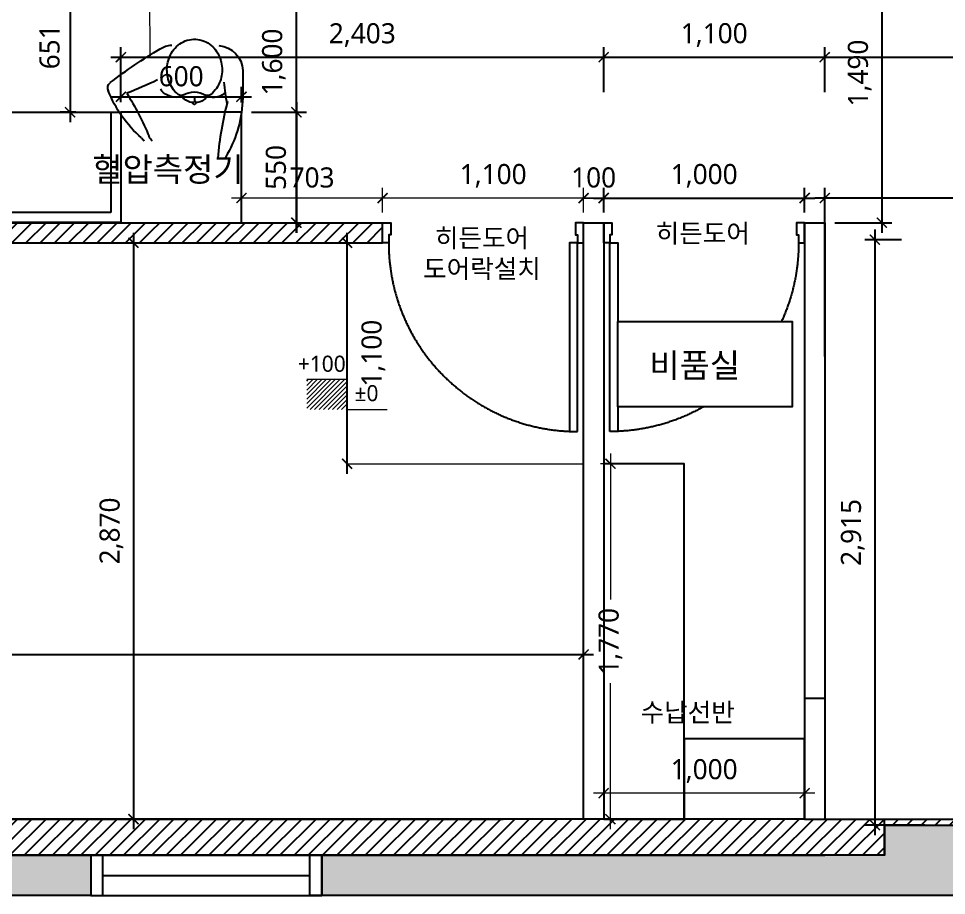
# Model space of a CAD drawing. Header units: metres. Extents: x 11578468 to 47831421, y -58341524 to -14256839.
# Drawn here: x 23874118 to 23878736, y -29119252 to -29114886 of the extents above; entities that cross this region are included whole.
import ezdxf
from ezdxf.enums import TextEntityAlignment as Align

# ---------------------------------------------------------------- set-up
doc = ezdxf.new("R2010")
doc.units = ezdxf.units.M
doc.header["$LTSCALE"] = 50
doc.header["$MEASUREMENT"] = 0
doc.linetypes.add('CENTER2', pattern=[28.575, 19.05, -3.175, 3.175, -3.175])
doc.linetypes.add('DH-HID2', pattern=[1.2, 0.8, -0.4])
doc.layers.get('0').update_dxf_attribs({"linetype": 'CONTINUOUS'})
doc.layers.get('DEFPOINTS').update_dxf_attribs({"linetype": 'CONTINUOUS'})
for name, color, linetype in [('0-ELC TEXT', 7, 'CONTINUOUS'), ('04_FUR', 6, 'CONTINUOUS'), ('3.기호.계단선', 30, 'CONTINUOUS'), ('BLOCK', 1, 'CONTINUOUS'), ('FU-FURM', 251, 'DH-HID2'), ('TEX', 7, 'CONTINUOUS'), ('wall', 3, 'CONTINUOUS'), ('WIN', 4, 'CONTINUOUS'), ('가구', 6, 'CONTINUOUS')]:
    doc.layers.add(name, color=color, linetype=linetype)
for name, color, linetype, lineweight in [('DIM', 7, 'CONTINUOUS', 15), ('ha', 8, 'CONTINUOUS', 5), ('text', 7, 'CONTINUOUS', 0), ('wall2', 3, 'CONTINUOUS', 25)]:
    doc.layers.add(name, color=color, linetype=linetype, lineweight=lineweight)
doc.styles.add('HY 울릉도 L', font='malgun.ttf')
doc.styles.add('JT1', font='malgun.ttf')
doc.styles.add('맑은 고딕', font='malgun.ttf')
doc.dimstyles.new('사본 50', dxfattribs={"dimscale": 50, "dimtxt": 2, "dimasz": 1, "dimexe": 1, "dimexo": 1, "dimgap": 1, "dimtad": 1, "dimdec": 0, "dimrnd": 0.05, "dimdsep": 46, "dimlunit": 6, "dimtxsty": 'HY 울릉도 L', "dimblk": 'ARCHTICK', "dimcen": 2.5, "dimdle": 1, "dimclrd": 133, "dimclre": 133, "dimclrt": 30, "dimadec": 0, "dimazin": 0, "dimtfac": 1, "dimtdec": 0, "dimtix": 1, "dimtmove": 2, "dimatfit": 3, "dimldrblk": 'ARCHTICK', "dimfxl": 1, "dimlwd": -1, "dimlwe": -1, "dimarcsym": 0})
pattern_1 = [(45, (0, 0), (-35.35533906, 35.35533906), [])]

# ---------------------------------------------------------------- blocks, each defined once
blk = doc.blocks.new('*U1959')
at = {"layer": 'WIN', "linetype": 'Continuous'}
blk.add_line((60, 100), (1090, 100), dxfattribs=at)
for points in [[(0, 0), (1150, 0), (1150, 200), (0, 200)], [(0, 0), (60, 0), (60, 200), (0, 200)], [(1150, 0), (1090, 0), (1090, 200), (1150, 200)]]:
    blk.add_lwpolyline(points, close=True, dxfattribs=at)
blk = doc.blocks.new('sdagdgds')
at = {"layer": 'ha', "transparency": 33554687}
h = blk.add_hatch(color=256, dxfattribs=at)
h.dxf.hatch_style = 1
h.paths.add_polyline_path([(23725502, -29128457), (23728302, -29128457), (23728302, -29132607), (23728502, -29132607), (23728502, -29128257), (23728302, -29128257), (23725302, -29128257), (23725302, -29132557), (23725502, -29132557)])
h.paths.add_polyline_path([(23728502, -29133657), (23728302, -29133657), (23728302, -29133757), (23725502, -29133757), (23725502, -29133657), (23725302, -29133657), (23725302, -29133757), (23724848.0976572, -29133757), (23724752, -29133757), (23724752, -29136507), (23725152, -29136507), (23725152, -29137657), (23725352, -29137657), (23725352, -29137507), (23727752, -29137507), (23727952, -29137507), (23727952, -29137307), (23725352, -29137307), (23725352, -29136507), (23727052, -29136507), (23727052, -29136707), (23727252, -29136707), (23727252, -29136507), (23727252, -29135757), (23727252, -29135707), (23727052, -29135707), (23727052, -29135757), (23727052, -29136307), (23725352, -29136307), (23724952, -29136307), (23724952, -29133957), (23727052, -29133957), (23727052, -29134507), (23727252, -29134507), (23727252, -29133957), (23728502, -29133957)])
h.paths.add_polyline_path([(23727952, -29138607), (23727752, -29138607), (23727752, -29139637), (23725352, -29139637), (23725352, -29139457), (23725152, -29139457), (23725152, -29140057), (23725352, -29140057), (23725352, -29139837), (23727752, -29139837), (23727752, -29139907), (23727952, -29139907), (23727952, -29139837)])
h.paths.add_polyline_path([(23727952, -29141007), (23727752, -29141007), (23727752, -29142007), (23725352, -29142007), (23725352, -29141857), (23725152, -29141857), (23725152, -29144557), (23725652, -29144557), (23725652, -29144657), (23729552, -29144657), (23729552, -29144457), (23725852, -29144457), (23725852, -29144357), (23725352, -29144357), (23725352, -29142207), (23727952, -29142207)])
h.paths.add_polyline_path([(23731552, -29144307), (23730852, -29144307), (23730852, -29144457), (23730732, -29144457), (23730732, -29144657), (23732052, -29144657), (23732052, -29144457), (23731552, -29144457)])
h.paths.add_polyline_path([(23739502, -29144457), (23736702, -29144457), (23736702, -29144307), (23736002, -29144307), (23736002, -29144457), (23733202, -29144457), (23733202, -29144657), (23739502, -29144657)])
h.paths.add_polyline_path([(23745902, -29143307), (23745702, -29143307), (23745702, -29144457), (23744702, -29144457), (23744702, -29144307), (23744002, -29144307), (23744002, -29144457), (23743102, -29144457), (23743102, -29144657), (23745902, -29144657)])
h.paths.add_polyline_path([(23745902, -29133157), (23745702, -29133157), (23745702, -29139657), (23745902, -29139657)])
h.paths.add_polyline_path([(23745902, -29140857), (23745702, -29140857), (23745702, -29142157), (23745902, -29142157)])
h.paths.add_polyline_path([(23744602, -29136307), (23743902, -29136307), (23743902, -29136657), (23744602, -29136657)])
h.paths.add_polyline_path([(23736702, -29136307), (23736002, -29136307), (23736002, -29136657), (23736702, -29136657)])
h.paths.add_polyline_path([(23731602, -29136307), (23730902, -29136307), (23730902, -29136657), (23731602, -29136657)])
h.paths.add_polyline_path([(23745902, -29130707), (23745702, -29130707), (23745702, -29131957), (23745902, -29131957)])
h.paths.add_polyline_path([(23745902, -29128257), (23743802, -29128257), (23743802, -29128457), (23743802, -29128707), (23744502, -29128707), (23744502, -29128457), (23745702, -29128457), (23745702, -29129607), (23745902, -29129607)])
h.paths.add_polyline_path([(23731602, -29128457), (23731602, -29128257), (23730902, -29128257), (23730902, -29130107), (23731102, -29130107), (23731102, -29128707), (23731602, -29128707)])
h.paths.add_polyline_path([(23736702, -29128257), (23736002, -29128257), (23736002, -29128457), (23736002, -29128707), (23736702, -29128707), (23736702, -29128457)])
at = {"layer": 'wall'}
for p, q in [((23736002, -29144457), (23736002, -29144307)), ((23736002, -29144307), (23736702, -29144307)), ((23732052, -29144457), (23731552, -29144457)), ((23732052, -29144457), (23732052, -29144657)), ((23736002, -29144457), (23733202, -29144457)), ((23733202, -29144457), (23733202, -29144657)), ((23732052, -29144657), (23730732, -29144657)), ((23739502, -29144657), (23733202, -29144657))]:
    blk.add_line(p, q, dxfattribs=at)
at = {"layer": 'WIN', "linetype": 'Continuous'}
blk.add_blockref('*U1959', (23732052, -29144657), dxfattribs=at)
blk = doc.blocks.new('_ArchTick')
at = {"color": 0, "linetype": 'ByBlock', "const_width": 0.15}
blk.add_lwpolyline([(-0.5, -0.5), (0.5, 0.5)], dxfattribs=at)
blk = doc.blocks.new('*D1512')
at = {"layer": 'DEFPOINTS', "color": 0, "ltscale": 10, "transparency": 16777216}
for p in [(23878030.2, -29115779.5), (23877030.2, -29115902.3), (23878030.2, -29115902.3)]:
    blk.add_point(p, dxfattribs=at)
at = {"layer": 'wall', "color": 133, "ltscale": 10, "transparency": 16777216}
for p, q in [((23877030.2, -29115852.3), (23877030.2, -29115729.5)), ((23878030.2, -29115852.3), (23878030.2, -29115729.5)), ((23876980.2, -29115779.5), (23878080.2, -29115779.5))]:
    blk.add_line(p, q, dxfattribs=at)
at = {"layer": 'wall', "color": 133, "ltscale": 10, "transparency": 16777216, "xscale": 50, "yscale": 50, "zscale": 50, "rotation": 180}
blk.add_blockref('_ArchTick', (23877030.2, -29115779.5), dxfattribs=at)
at = {"layer": 'wall', "color": 133, "ltscale": 10, "transparency": 16777216, "xscale": 50, "yscale": 50, "zscale": 50}
blk.add_blockref('_ArchTick', (23878030.2, -29115779.5), dxfattribs=at)
at = {"layer": 'wall', "color": 30, "ltscale": 10, "transparency": 16777216, "insert": (23877530.2, -29115669.2), "char_height": 100, "attachment_point": 5, "style": 'HY 울릉도 L'}
blk.add_mtext('1,000', dxfattribs=at)
blk = doc.blocks.new('*D1523')
at = {"layer": 'DEFPOINTS', "color": 0, "ltscale": 10, "transparency": 16777216}
for p in [(23877030.2, -29115078.2), (23877030.2, -29115302.3), (23874627.7, -29115352.3)]:
    blk.add_point(p, dxfattribs=at)
at = {"layer": 'wall', "color": 133, "ltscale": 10, "transparency": 16777216}
for p, q in [((23874627.7, -29115302.3), (23874627.7, -29115028.2)), ((23877030.2, -29115252.3), (23877030.2, -29115028.2)), ((23874577.7, -29115078.2), (23877080.2, -29115078.2))]:
    blk.add_line(p, q, dxfattribs=at)
at = {"layer": 'wall', "color": 133, "ltscale": 10, "transparency": 16777216, "xscale": 50, "yscale": 50, "zscale": 50, "rotation": 180}
blk.add_blockref('_ArchTick', (23874627.7, -29115078.2), dxfattribs=at)
at = {"layer": 'wall', "color": 133, "ltscale": 10, "transparency": 16777216, "xscale": 50, "yscale": 50, "zscale": 50}
blk.add_blockref('_ArchTick', (23877030.2, -29115078.2), dxfattribs=at)
at = {"layer": 'wall', "color": 30, "ltscale": 10, "transparency": 16777216, "insert": (23875829, -29114968.2), "char_height": 100, "attachment_point": 5, "style": 'HY 울릉도 L'}
blk.add_mtext('2,403', dxfattribs=at)
blk = doc.blocks.new('*D1524')
at = {"layer": 'DEFPOINTS', "color": 0, "ltscale": 10, "transparency": 16777216}
for p in [(23878130.2, -29115078.2), (23877030.2, -29115302.3), (23878130.2, -29115302.3)]:
    blk.add_point(p, dxfattribs=at)
at = {"layer": 'wall', "color": 133, "ltscale": 10, "transparency": 16777216}
for p, q in [((23877030.2, -29115252.3), (23877030.2, -29115028.2)), ((23878130.2, -29115252.3), (23878130.2, -29115028.2)), ((23876980.2, -29115078.2), (23878180.2, -29115078.2))]:
    blk.add_line(p, q, dxfattribs=at)
at = {"layer": 'wall', "color": 133, "ltscale": 10, "transparency": 16777216, "xscale": 50, "yscale": 50, "zscale": 50, "rotation": 180}
blk.add_blockref('_ArchTick', (23877030.2, -29115078.2), dxfattribs=at)
at = {"layer": 'wall', "color": 133, "ltscale": 10, "transparency": 16777216, "xscale": 50, "yscale": 50, "zscale": 50}
blk.add_blockref('_ArchTick', (23878130.2, -29115078.2), dxfattribs=at)
at = {"layer": 'wall', "color": 30, "ltscale": 10, "transparency": 16777216, "insert": (23877580.2, -29114967.9), "char_height": 100, "attachment_point": 5, "style": 'HY 울릉도 L'}
blk.add_mtext('1,100', dxfattribs=at)
blk = doc.blocks.new('*D1536')
at = {"layer": 'DEFPOINTS', "color": 0, "ltscale": 10, "transparency": 16777216}
for p in [(23878561.7, -29115987), (23878379.8, -29118902.3), (23878561.1, -29118902.3)]:
    blk.add_point(p, dxfattribs=at)
at = {"layer": 'wall', "color": 133, "ltscale": 10, "transparency": 16777216}
for p, q in [((23878379.8, -29115937), (23878379.8, -29118952.3)), ((23878511.7, -29115987), (23878329.8, -29115987)), ((23878511.1, -29118902.3), (23878329.8, -29118902.3))]:
    blk.add_line(p, q, dxfattribs=at)
at = {"layer": 'wall', "color": 133, "ltscale": 10, "transparency": 16777216, "xscale": 50, "yscale": 50, "zscale": 50}
for p, rotation in [((23878379.8, -29115987), 90), ((23878379.8, -29118902.3), 270)]:
    blk.add_blockref('_ArchTick', p, dxfattribs=dict(at, rotation=rotation))
at = {"layer": 'wall', "color": 30, "ltscale": 10, "transparency": 16777216, "insert": (23878269.5, -29117444.6), "char_height": 100, "attachment_point": 5, "rotation": 90, "style": 'HY 울릉도 L'}
blk.add_mtext('2,915', dxfattribs=at)
blk = doc.blocks.new('asdgdg')
at = {"layer": 'FU-FURM', "color": 8, "ltscale": 30}
for p, q in [((11502829.3, -14276532.5), (11502829.3, -14276532.5)), ((11502879.3, -14276582.5), (11502329.3, -14276582.5)), ((11502329.3, -14276582.5), (11502329.3, -14277182.5)), ((11502329.3, -14276582.5), (11502879.3, -14276582.5)), ((11502879.3, -14277182.5), (11502879.3, -14276582.5)), ((11502879.3, -14276582.5), (11502879.3, -14276582.5)), ((11502829.3, -14276632.5), (11502329.3, -14276632.5)), ((11502329.3, -14276632.5), (11502329.3, -14277132.5)), ((11502829.3, -14277132.5), (11502829.3, -14276632.5)), ((11502329.3, -14277132.5), (11502829.3, -14277132.5)), ((11502879.3, -14277182.5), (11502329.3, -14277182.5)), ((11502329.3, -14277182.5), (11502329.3, -14277782.5)), ((11502329.3, -14277182.5), (11502879.3, -14277182.5)), ((11502879.3, -14277782.5), (11502879.3, -14277182.5)), ((11502829.3, -14277232.5), (11502329.3, -14277232.5)), ((11502329.3, -14277232.5), (11502329.3, -14277732.5)), ((11502829.3, -14277732.5), (11502829.3, -14277232.5)), ((11502329.3, -14277732.5), (11502829.3, -14277732.5)), ((11502329.3, -14277782.5), (11502879.3, -14277782.5)), ((11502329.3, -14277782.5), (11502329.3, -14278382.5)), ((11502879.3, -14278382.5), (11502879.3, -14277782.5)), ((11502829.3, -14277832.5), (11502329.3, -14277832.5)), ((11502329.3, -14277832.5), (11502329.3, -14278332.5)), ((11502829.3, -14278332.5), (11502829.3, -14277832.5)), ((11502329.3, -14278332.5), (11502829.3, -14278332.5)), ((11502329.3, -14278382.5), (11502879.3, -14278382.5)), ((11502329.3, -14278382.5), (11502329.3, -14278982.5)), ((11502879.3, -14278982.5), (11502879.3, -14278382.5)), ((11502829.3, -14278432.5), (11502329.3, -14278432.5)), ((11502329.3, -14278432.5), (11502329.3, -14278932.5)), ((11502829.3, -14278932.5), (11502829.3, -14278432.5)), ((11502329.3, -14278932.5), (11502829.3, -14278932.5)), ((11502329.3, -14278982.5), (11502879.3, -14278982.5))]:
    blk.add_line(p, q, dxfattribs=at)
blk = doc.blocks.new('adsfsd')
at = {"layer": 'wall', "ltscale": 10}
blk.add_blockref('asdgdg', (0, 0), dxfattribs=at)
blk = doc.blocks.new('*D1630')
at = {"layer": 'DEFPOINTS', "color": 0, "ltscale": 10, "transparency": 16777216}
for p in [(23874504.7, -29114701.2), (23874375.2, -29115352.3), (23874453.6, -29115352.3)]:
    blk.add_point(p, dxfattribs=at)
at = {"layer": 'wall', "color": 133, "ltscale": 10, "transparency": 16777216}
for p, q in [((23874375.2, -29114651.2), (23874375.2, -29115402.3)), ((23874454.7, -29114701.2), (23874325.2, -29114701.2)), ((23874403.6, -29115352.3), (23874325.2, -29115352.3))]:
    blk.add_line(p, q, dxfattribs=at)
at = {"layer": 'wall', "color": 133, "ltscale": 10, "transparency": 16777216, "xscale": 50, "yscale": 50, "zscale": 50}
for p, rotation in [((23874375.2, -29114701.2), 90), ((23874375.2, -29115352.3), 270)]:
    blk.add_blockref('_ArchTick', p, dxfattribs=dict(at, rotation=rotation))
at = {"layer": 'wall', "color": 30, "ltscale": 10, "transparency": 16777216, "insert": (23874273.3, -29115026.7), "char_height": 100, "attachment_point": 5, "rotation": 90, "style": 'HY 울릉도 L'}
blk.add_mtext('651', dxfattribs=at)
blk = doc.blocks.new('*D1639')
at = {"layer": 'DEFPOINTS', "color": 0, "ltscale": 10, "transparency": 16777216}
for p in [(23884627.7, -29114724.1), (23884627.7, -29115078.2), (23878130.2, -29115151.7)]:
    blk.add_point(p, dxfattribs=at)
at = {"layer": 'wall', "color": 133, "ltscale": 10, "transparency": 16777216}
for p, q in [((23884627.7, -29114774.1), (23884627.7, -29115128.2)), ((23878130.2, -29115101.7), (23878130.2, -29115028.2)), ((23878080.2, -29115078.2), (23884677.7, -29115078.2))]:
    blk.add_line(p, q, dxfattribs=at)
at = {"layer": 'wall', "color": 133, "ltscale": 10, "transparency": 16777216, "xscale": 50, "yscale": 50, "zscale": 50, "rotation": 180}
blk.add_blockref('_ArchTick', (23878130.2, -29115078.2), dxfattribs=at)
at = {"layer": 'wall', "color": 133, "ltscale": 10, "transparency": 16777216, "xscale": 50, "yscale": 50, "zscale": 50}
blk.add_blockref('_ArchTick', (23884627.7, -29115078.2), dxfattribs=at)
at = {"layer": 'wall', "color": 30, "ltscale": 10, "transparency": 16777216, "insert": (23881379, -29114968.2), "char_height": 100, "attachment_point": 5, "style": 'HY 울릉도 L'}
blk.add_mtext('6,497', dxfattribs=at)
blk = doc.blocks.new('81274982137490')
at = {"layer": 'BLOCK', "color": 8}
for p, q in [((23841166.5, -29100058.9), (23841156.9, -29100059.7)), ((23841176.1, -29100058.7), (23841166.5, -29100058.9)), ((23841185.7, -29100059), (23841176.1, -29100058.7)), ((23841195.2, -29100059.9), (23841185.7, -29100059)), ((23841067.7, -29100100.2), (23841066.5, -29100101.4)), ((23841075.4, -29100093.4), (23841067.7, -29100100.2)), ((23841083.5, -29100087.2), (23841075.4, -29100093.4)), ((23841092, -29100081.6), (23841083.5, -29100087.2)), ((23841100.8, -29100076.7), (23841092, -29100081.6)), ((23841109.8, -29100072.4), (23841100.8, -29100076.7)), ((23841119, -29100068.6), (23841109.8, -29100072.4)), ((23841128.3, -29100065.5), (23841119, -29100068.6)), ((23841137.8, -29100063), (23841128.3, -29100065.5)), ((23841147.3, -29100061.1), (23841137.8, -29100063)), ((23841156.9, -29100059.7), (23841147.3, -29100061.1)), ((23841204.7, -29100061.2), (23841195.2, -29100059.9)), ((23841214.1, -29100063.2), (23841204.7, -29100061.2)), ((23841223.4, -29100065.6), (23841214.1, -29100063.2)), ((23841232.6, -29100068.6), (23841223.4, -29100065.6)), ((23841241.6, -29100072.1), (23841232.6, -29100068.6)), ((23841250.4, -29100076.2), (23841241.6, -29100072.1)), ((23841259, -29100080.9), (23841250.4, -29100076.2)), ((23841267.4, -29100086), (23841259, -29100080.9)), ((23841275.5, -29100091.8), (23841267.4, -29100086)), ((23841283.2, -29100098.1), (23841275.5, -29100091.8)), ((23841290.6, -29100104.9), (23841283.2, -29100098.1)), ((23841297.6, -29100112.3), (23841290.6, -29100104.9)), ((23841304, -29100120.2), (23841297.6, -29100112.3)), ((23841310, -29100128.6), (23841304, -29100120.2)), ((23841315.3, -29100137.5), (23841310, -29100128.6)), ((23841320, -29100146.8), (23841315.3, -29100137.5)), ((23841323.9, -29100156.5), (23841320, -29100146.8)), ((23841007.5, -29100174.4), (23841006.9, -29100175.9)), ((23841006.9, -29100175.9), (23841007.2, -29100177.5)), ((23841007.2, -29100177.5), (23841008.1, -29100179.1)), ((23841008.8, -29100173.1), (23841007.5, -29100174.4)), ((23841008.1, -29100179.1), (23841009.5, -29100180.5)), ((23841010.4, -29100172), (23841008.8, -29100173.1)), ((23841009.5, -29100180.5), (23841011.1, -29100181.6)), ((23841012.3, -29100171.2), (23841010.4, -29100172)), ((23841011.1, -29100181.6), (23841012.8, -29100182.6)), ((23841014.2, -29100170.7), (23841012.3, -29100171.2)), ((23841012.8, -29100182.6), (23841014.4, -29100183.4)), ((23841015.9, -29100170.3), (23841014.2, -29100170.7)), ((23841014.4, -29100183.4), (23841015.9, -29100184)), ((23841017.5, -29100170.1), (23841015.9, -29100170.3)), ((23841015.9, -29100184), (23841017.2, -29100184.5)), ((23841017.2, -29100184.5), (23841018.5, -29100184.9)), ((23841019, -29100169.9), (23841017.5, -29100170.1)), ((23841038.5, -29100179.6), (23841017.5, -29100177.1)), ((23841018.5, -29100184.9), (23841019.6, -29100185.3)), ((23841020.3, -29100169.8), (23841019, -29100169.9)), ((23841019.6, -29100185.3), (23841020.7, -29100185.5)), ((23841021.4, -29100169.7), (23841020.3, -29100169.8)), ((23841020.7, -29100185.5), (23841021.6, -29100185.8)), ((23841022.5, -29100169.7), (23841021.4, -29100169.7)), ((23841021.6, -29100185.8), (23841021.8, -29100185.8)), ((23841023.5, -29100169.6), (23841022.5, -29100169.7)), ((23841023.7, -29100169.6), (23841023.5, -29100169.6)), ((23841327.1, -29100166.5), (23841323.9, -29100156.5)), ((23841329.4, -29100176.8), (23841327.1, -29100166.5)), ((23841330.9, -29100187.3), (23841329.4, -29100176.8)), ((23841331.5, -29100197.9), (23841330.9, -29100187.3)), ((23841320.9, -29100249.6), (23841324.7, -29100239.7)), ((23841324.7, -29100239.7), (23841327.8, -29100229.5)), ((23841327.8, -29100229.5), (23841329.9, -29100219.1)), ((23841329.9, -29100219.1), (23841331.1, -29100208.5)), ((23841331.1, -29100208.5), (23841331.5, -29100197.9)), ((23841047.6, -29100262.1), (23841048.6, -29100263.6)), ((23841048.6, -29100263.6), (23841054.5, -29100272)), ((23841054.5, -29100272), (23841061, -29100279.9)), ((23841061, -29100279.9), (23841067.9, -29100287.3)), ((23841067.9, -29100287.3), (23841075.3, -29100294.1)), ((23841290.8, -29100292), (23841298, -29100284.6)), ((23841298, -29100284.6), (23841304.7, -29100276.6)), ((23841304.7, -29100276.6), (23841310.8, -29100268.1)), ((23841310.8, -29100268.1), (23841316.2, -29100259)), ((23841316.2, -29100259), (23841320.9, -29100249.6)), ((23841075.3, -29100294.1), (23841083.1, -29100300.4)), ((23841083.1, -29100300.4), (23841091.1, -29100306.1)), ((23841091.1, -29100306.1), (23841099.5, -29100311.3)), ((23841099.5, -29100311.3), (23841108.1, -29100315.9)), ((23841108.1, -29100315.9), (23841117, -29100320)), ((23841117, -29100320), (23841126, -29100323.6)), ((23841126, -29100323.6), (23841135.1, -29100326.6)), ((23841135.1, -29100326.6), (23841144.4, -29100329)), ((23841144.4, -29100329), (23841153.8, -29100330.9)), ((23841153.8, -29100330.9), (23841163.3, -29100332.3)), ((23841163.3, -29100332.3), (23841172.8, -29100333.2)), ((23841172.8, -29100333.2), (23841182.4, -29100333.5)), ((23841182.4, -29100333.5), (23841192, -29100333.2)), ((23841192, -29100333.2), (23841201.6, -29100332.4)), ((23841201.6, -29100332.4), (23841211.2, -29100331.1)), ((23841211.2, -29100331.1), (23841220.7, -29100329.1)), ((23841220.7, -29100329.1), (23841230.2, -29100326.6)), ((23841230.2, -29100326.6), (23841239.5, -29100323.5)), ((23841239.5, -29100323.5), (23841248.7, -29100319.8)), ((23841248.7, -29100319.8), (23841257.7, -29100315.5)), ((23841257.7, -29100315.5), (23841266.5, -29100310.5)), ((23841266.5, -29100310.5), (23841275, -29100305)), ((23841275, -29100305), (23841283.1, -29100298.8)), ((23841283.1, -29100298.8), (23841290.8, -29100292))]:
    blk.add_line(p, q, dxfattribs=at)
for centre, radius, start, end in [((23841010.3, -29100539.4), 601.2, 86.0826, 114.0694), ((23840820.5, -29102541.8), 2612.4, 81.5518, 84.9301), ((23841185.5, -29100084.3), 128, 357.273, 81.5519), ((23840819.6, -29098412.1), 1615.8, 267.7896, 278.0198), ((23841410.2, -29098771.5), 1299.7, 252.9781, 257.8187), ((23841154.6, -29100103.9), 102.4, 133.4483, 173.3147), ((23841082.3, -29100118.1), 23, 133.5275, 203.6519), ((23841100, -29100190.1), 85.7, 124.8779, 166.6399), ((23840962.3, -29100170.7), 108, 322.978, 23.6514), ((23841100.7, -29100183.6), 85.7, 179.9895, 221.7515), ((23841066.9, -29100249.5), 23, 142.9775, 213.1019), ((23841134, -29100280), 102.4, 173.3147, 225.5022), ((23841161.5, -29100300.3), 128, 322.1177, 349.4011), ((23840838.6, -29100344.3), 39.4, 204.5058, 245.3086), ((23840018, -29101781.6), 1615.8, 51.5304, 60.153), ((23842183.8, -29101101.4), 1299.7, 145.9262, 153.2537), ((23839200.6, -29098774.8), 2612.4, 315.5367, 322.1177), ((23840777.8, -29100438.5), 39.4, 34.0376, 61.3659), ((23841308.7, -29100079.9), 601.2, 214.0369, 241.8596), ((23841041.7, -29100581.7), 32.8, 234.8332, 314.3628)]:
    blk.add_arc(centre, radius, start, end, dxfattribs=at)
blk = doc.blocks.new('*D1652')
at = {"layer": 'DEFPOINTS', "color": 0, "ltscale": 10, "transparency": 16777216}
for p in [(23875227.7, -29115275.5), (23874627.7, -29115352.3), (23875227.7, -29115354.3)]:
    blk.add_point(p, dxfattribs=at)
at = {"layer": 'wall', "color": 133, "ltscale": 10, "transparency": 16777216}
for p, q in [((23874627.7, -29115302.3), (23874627.7, -29115225.5)), ((23875227.7, -29115304.3), (23875227.7, -29115225.5)), ((23874577.7, -29115275.5), (23875277.7, -29115275.5))]:
    blk.add_line(p, q, dxfattribs=at)
at = {"layer": 'wall', "color": 133, "ltscale": 10, "transparency": 16777216, "xscale": 50, "yscale": 50, "zscale": 50, "rotation": 180}
blk.add_blockref('_ArchTick', (23874627.7, -29115275.5), dxfattribs=at)
at = {"layer": 'wall', "color": 133, "ltscale": 10, "transparency": 16777216, "xscale": 50, "yscale": 50, "zscale": 50}
blk.add_blockref('_ArchTick', (23875227.7, -29115275.5), dxfattribs=at)
at = {"layer": 'wall', "color": 30, "ltscale": 10, "transparency": 16777216, "insert": (23874927.7, -29115173.9), "char_height": 100, "attachment_point": 5, "style": 'HY 울릉도 L'}
blk.add_mtext('600', dxfattribs=at)
blk = doc.blocks.new('*D1653')
at = {"layer": 'DEFPOINTS', "color": 0, "ltscale": 10, "transparency": 16777216}
for p in [(23875227.7, -29115352.3), (23875227.7, -29115902.3), (23875501.2, -29115902.3)]:
    blk.add_point(p, dxfattribs=at)
at = {"layer": 'wall', "color": 133, "ltscale": 10, "transparency": 16777216}
for p, q in [((23875501.2, -29115302.3), (23875501.2, -29115952.3)), ((23875277.7, -29115352.3), (23875551.2, -29115352.3)), ((23875277.7, -29115902.3), (23875551.2, -29115902.3))]:
    blk.add_line(p, q, dxfattribs=at)
at = {"layer": 'wall', "color": 133, "ltscale": 10, "transparency": 16777216, "xscale": 50, "yscale": 50, "zscale": 50}
for p, rotation in [((23875501.2, -29115352.3), 90), ((23875501.2, -29115902.3), 270)]:
    blk.add_blockref('_ArchTick', p, dxfattribs=dict(at, rotation=rotation))
at = {"layer": 'wall', "color": 30, "ltscale": 10, "transparency": 16777216, "insert": (23875399.6, -29115627.3), "char_height": 100, "attachment_point": 5, "rotation": 90, "style": 'HY 울릉도 L'}
blk.add_mtext('550', dxfattribs=at)
blk = doc.blocks.new('*D1606')
at = {"layer": 'DEFPOINTS', "color": 0, "ltscale": 10, "transparency": 16777216}
for p in [(23875499.6, -29114302.3), (23875499.6, -29115902.3), (23875499.6, -29115902.3)]:
    blk.add_point(p, dxfattribs=at)
at = {"layer": 'wall', "color": 133, "ltscale": 10, "transparency": 16777216}
for p, q in [((23875499.6, -29114252.3), (23875499.6, -29115952.3)), ((23875549.6, -29114302.3), (23875549.6, -29114302.3)), ((23875549.6, -29115902.3), (23875549.6, -29115902.3))]:
    blk.add_line(p, q, dxfattribs=at)
at = {"layer": 'wall', "color": 133, "ltscale": 10, "transparency": 16777216, "xscale": 50, "yscale": 50, "zscale": 50}
for p, rotation in [((23875499.6, -29114302.3), 90), ((23875499.6, -29115902.3), 270)]:
    blk.add_blockref('_ArchTick', p, dxfattribs=dict(at, rotation=rotation))
at = {"layer": 'wall', "color": 30, "ltscale": 10, "transparency": 16777216, "insert": (23875389.3, -29115102.3), "char_height": 100, "attachment_point": 5, "rotation": 90, "style": 'HY 울릉도 L'}
blk.add_mtext('1,600', dxfattribs=at)
blk = doc.blocks.new('*U788')
at = {"layer": 'WIN', "linetype": 'Continuous', "transparency": 33554687}
for points in [[(30, 1140), (30, 200), (70, 200), (70, 1140)], [(0, 200), (0, 100), (40, 100), (40, 160), (30, 160), (30, 200)], [(1000, 200), (1000, 100), (960, 100), (960, 160), (970, 160), (970, 200)]]:
    blk.add_lwpolyline(points, close=True, dxfattribs=at)
at = {"layer": 'WIN', "linetype": 'CENTER2', "ltscale": 20, "transparency": 33554687}
blk.add_arc((30, 200), 940, 0, 90, dxfattribs=at)
blk = doc.blocks.new('*D1607')
at = {"layer": 'DEFPOINTS', "color": 0, "ltscale": 10, "transparency": 16777216}
for p in [(23876930.2, -29118052.3), (23876930.2, -29118502.5), (23870177.7, -29118582.5)]:
    blk.add_point(p, dxfattribs=at)
at = {"layer": 'wall', "color": 133, "ltscale": 10, "transparency": 16777216}
for p, q in [((23870177.7, -29118532.5), (23870177.7, -29118002.3)), ((23876930.2, -29118452.5), (23876930.2, -29118002.3)), ((23870127.7, -29118052.3), (23876980.2, -29118052.3))]:
    blk.add_line(p, q, dxfattribs=at)
at = {"layer": 'wall', "color": 133, "ltscale": 10, "transparency": 16777216, "xscale": 50, "yscale": 50, "zscale": 50, "rotation": 180}
blk.add_blockref('_ArchTick', (23870177.7, -29118052.3), dxfattribs=at)
at = {"layer": 'wall', "color": 133, "ltscale": 10, "transparency": 16777216, "xscale": 50, "yscale": 50, "zscale": 50}
blk.add_blockref('_ArchTick', (23876930.2, -29118052.3), dxfattribs=at)
at = {"layer": 'wall', "color": 30, "ltscale": 10, "transparency": 16777216, "insert": (23873554, -29117942.2), "char_height": 100, "attachment_point": 5, "style": 'HY 울릉도 L'}
blk.add_mtext('6,753', dxfattribs=at)
blk = doc.blocks.new('*D1609')
at = {"layer": 'DEFPOINTS', "color": 0, "ltscale": 10, "transparency": 16777216}
for p in [(23875643.7, -29116002.3), (23875753.2, -29116002.3), (23875753.2, -29117102.3)]:
    blk.add_point(p, dxfattribs=at)
at = {"layer": 'wall', "color": 133, "ltscale": 10, "transparency": 16777216}
for p, q in [((23875753.2, -29117152.3), (23875753.2, -29115952.3)), ((23875693.7, -29116002.3), (23875803.2, -29116002.3)), ((23875803.2, -29117102.3), (23875803.2, -29117102.3))]:
    blk.add_line(p, q, dxfattribs=at)
at = {"layer": 'wall', "color": 133, "ltscale": 10, "transparency": 16777216, "xscale": 50, "yscale": 50, "zscale": 50}
for p, rotation in [((23875753.2, -29116002.3), 90), ((23875753.2, -29117102.3), 270)]:
    blk.add_blockref('_ArchTick', p, dxfattribs=dict(at, rotation=rotation))
at = {"layer": 'wall', "color": 30, "ltscale": 10, "transparency": 16777216, "insert": (23875883.9, -29116552.3), "char_height": 100, "attachment_point": 5, "rotation": 90, "style": 'HY 울릉도 L'}
blk.add_mtext('1,100', dxfattribs=at)
blk = doc.blocks.new('*D1617')
at = {"layer": 'DEFPOINTS', "color": 0, "ltscale": 10, "transparency": 16777216}
for p in [(23877063.6, -29117102.3), (23877248.7, -29117102.3), (23877248.7, -29118872.3)]:
    blk.add_point(p, dxfattribs=at)
at = {"layer": 'DIM', "color": 133, "ltscale": 10, "transparency": 16777216}
for p, q in [((23877063.6, -29117052.3), (23877063.6, -29117779.1)), ((23877198.7, -29117102.3), (23877013.6, -29117102.3)), ((23877063.6, -29118922.3), (23877063.6, -29118195.5)), ((23877198.7, -29118872.3), (23877013.6, -29118872.3))]:
    blk.add_line(p, q, dxfattribs=at)
at = {"layer": 'DIM', "color": 133, "ltscale": 10, "transparency": 16777216, "xscale": 50, "yscale": 50, "zscale": 50}
for p, rotation in [((23877063.6, -29117102.3), 90), ((23877063.6, -29118872.3), 270)]:
    blk.add_blockref('_ArchTick', p, dxfattribs=dict(at, rotation=rotation))
at = {"layer": 'DIM', "color": 30, "ltscale": 10, "transparency": 16777216, "insert": (23877063.6, -29117987.3), "char_height": 100, "attachment_point": 5, "rotation": 90, "style": 'HY 울릉도 L'}
blk.add_mtext('1,770', dxfattribs=at)
blk = doc.blocks.new('*D1621')
at = {"layer": 'DEFPOINTS', "color": 0, "ltscale": 10, "transparency": 16777216}
for p in [(23877030.2, -29115779.5), (23876930.2, -29115902.3), (23877030.2, -29115902.3)]:
    blk.add_point(p, dxfattribs=at)
at = {"layer": 'DIM', "color": 133, "ltscale": 10, "transparency": 16777216}
for p, q in [((23876930.2, -29115852.3), (23876930.2, -29115729.5)), ((23877030.2, -29115852.3), (23877030.2, -29115729.5)), ((23876930.2, -29115779.5), (23876880.2, -29115779.5)), ((23876930.2, -29115779.5), (23877030.2, -29115779.5)), ((23877030.2, -29115779.5), (23877080.2, -29115779.5))]:
    blk.add_line(p, q, dxfattribs=at)
at = {"layer": 'DIM', "color": 133, "ltscale": 10, "transparency": 16777216, "xscale": 50, "yscale": 50, "zscale": 50}
blk.add_blockref('_ArchTick', (23876930.2, -29115779.5), dxfattribs=at)
at = {"layer": 'DIM', "color": 133, "ltscale": 10, "transparency": 16777216, "xscale": 50, "yscale": 50, "zscale": 50, "rotation": 180}
blk.add_blockref('_ArchTick', (23877030.2, -29115779.5), dxfattribs=at)
at = {"layer": 'DIM', "color": 30, "ltscale": 10, "transparency": 16777216, "insert": (23876980.2, -29115677.6), "char_height": 100, "attachment_point": 5, "style": 'HY 울릉도 L'}
blk.add_mtext('100', dxfattribs=at)
blk = doc.blocks.new('*D1622')
at = {"layer": 'DEFPOINTS', "color": 0, "ltscale": 10, "transparency": 16777216}
for p in [(23875930.2, -29115779.5), (23875930.2, -29115902.3), (23877030.2, -29115902.3)]:
    blk.add_point(p, dxfattribs=at)
at = {"layer": 'DIM', "color": 133, "ltscale": 10, "transparency": 16777216}
for p, q in [((23875930.2, -29115852.3), (23875930.2, -29115729.5)), ((23877030.2, -29115852.3), (23877030.2, -29115729.5)), ((23877080.2, -29115779.5), (23875880.2, -29115779.5))]:
    blk.add_line(p, q, dxfattribs=at)
at = {"layer": 'DIM', "color": 133, "ltscale": 10, "transparency": 16777216, "xscale": 50, "yscale": 50, "zscale": 50, "rotation": 180}
blk.add_blockref('_ArchTick', (23875930.2, -29115779.5), dxfattribs=at)
at = {"layer": 'DIM', "color": 133, "ltscale": 10, "transparency": 16777216, "xscale": 50, "yscale": 50, "zscale": 50}
blk.add_blockref('_ArchTick', (23877030.2, -29115779.5), dxfattribs=at)
at = {"layer": 'DIM', "color": 30, "ltscale": 10, "transparency": 16777216, "insert": (23876480.2, -29115669.2), "char_height": 100, "attachment_point": 5, "style": 'HY 울릉도 L'}
blk.add_mtext('1,100', dxfattribs=at)
blk = doc.blocks.new('*D1623')
at = {"layer": 'DEFPOINTS', "color": 0, "ltscale": 10, "transparency": 16777216}
for p in [(23875227.7, -29115779.5), (23875227.7, -29115902.3), (23875930.2, -29115902.3)]:
    blk.add_point(p, dxfattribs=at)
at = {"layer": 'DIM', "color": 133, "ltscale": 10, "transparency": 16777216}
for p, q in [((23875227.7, -29115852.3), (23875227.7, -29115729.5)), ((23875930.2, -29115852.3), (23875930.2, -29115729.5)), ((23875980.2, -29115779.5), (23875177.7, -29115779.5))]:
    blk.add_line(p, q, dxfattribs=at)
at = {"layer": 'DIM', "color": 133, "ltscale": 10, "transparency": 16777216, "xscale": 50, "yscale": 50, "zscale": 50, "rotation": 180}
blk.add_blockref('_ArchTick', (23875227.7, -29115779.5), dxfattribs=at)
at = {"layer": 'DIM', "color": 133, "ltscale": 10, "transparency": 16777216, "xscale": 50, "yscale": 50, "zscale": 50}
blk.add_blockref('_ArchTick', (23875930.2, -29115779.5), dxfattribs=at)
at = {"layer": 'DIM', "color": 30, "ltscale": 10, "transparency": 16777216, "insert": (23875579, -29115677.8), "char_height": 100, "attachment_point": 5, "style": 'HY 울릉도 L'}
blk.add_mtext('703', dxfattribs=at)
blk = doc.blocks.new('*D1624')
at = {"layer": 'DEFPOINTS', "color": 0, "ltscale": 10, "transparency": 16777216}
for p in [(23877030.2, -29118742.8), (23877030.2, -29118872.3), (23878030.2, -29118870.2)]:
    blk.add_point(p, dxfattribs=at)
at = {"layer": 'DIM', "color": 133, "ltscale": 10, "transparency": 16777216}
for p, q in [((23877030.2, -29118822.3), (23877030.2, -29118692.8)), ((23878030.2, -29118820.2), (23878030.2, -29118692.8)), ((23878080.2, -29118742.8), (23876980.2, -29118742.8))]:
    blk.add_line(p, q, dxfattribs=at)
at = {"layer": 'DIM', "color": 133, "ltscale": 10, "transparency": 16777216, "xscale": 50, "yscale": 50, "zscale": 50, "rotation": 180}
blk.add_blockref('_ArchTick', (23877030.2, -29118742.8), dxfattribs=at)
at = {"layer": 'DIM', "color": 133, "ltscale": 10, "transparency": 16777216, "xscale": 50, "yscale": 50, "zscale": 50}
blk.add_blockref('_ArchTick', (23878030.2, -29118742.8), dxfattribs=at)
at = {"layer": 'DIM', "color": 30, "ltscale": 10, "transparency": 16777216, "insert": (23877530.2, -29118632.5), "char_height": 100, "attachment_point": 5, "style": 'HY 울릉도 L'}
blk.add_mtext('1,000', dxfattribs=at)
blk = doc.blocks.new('*D1666')
at = {"layer": 'DEFPOINTS', "color": 0, "ltscale": 10, "transparency": 16777216}
for p in [(23878130.2, -29115779.5), (23878130.2, -29116618.5), (23880648.2, -29116618.5)]:
    blk.add_point(p, dxfattribs=at)
at = {"layer": 'wall', "color": 133, "ltscale": 10, "transparency": 16777216}
for p, q in [((23878130.2, -29116568.5), (23878130.2, -29115729.5)), ((23880648.2, -29116568.5), (23880648.2, -29115729.5)), ((23880698.2, -29115779.5), (23878080.2, -29115779.5))]:
    blk.add_line(p, q, dxfattribs=at)
at = {"layer": 'wall', "color": 133, "ltscale": 10, "transparency": 16777216, "xscale": 50, "yscale": 50, "zscale": 50, "rotation": 180}
blk.add_blockref('_ArchTick', (23878130.2, -29115779.5), dxfattribs=at)
at = {"layer": 'wall', "color": 133, "ltscale": 10, "transparency": 16777216, "xscale": 50, "yscale": 50, "zscale": 50}
blk.add_blockref('_ArchTick', (23880648.2, -29115779.5), dxfattribs=at)
at = {"layer": 'wall', "color": 30, "ltscale": 10, "transparency": 16777216, "insert": (23879389.2, -29115669.2), "char_height": 100, "attachment_point": 5, "style": 'HY 울릉도 L'}
blk.add_mtext('2,518', dxfattribs=at)
blk = doc.blocks.new('*D1673')
at = {"layer": 'DEFPOINTS', "color": 0, "ltscale": 10, "transparency": 16777216}
for p in [(23874557.4, -29116002.3), (23874557.4, -29118872.3), (23874690.4, -29118872.3)]:
    blk.add_point(p, dxfattribs=at)
at = {"layer": 'wall', "color": 133, "ltscale": 10, "transparency": 16777216}
for p, q in [((23874690.4, -29115952.3), (23874690.4, -29118922.3)), ((23874607.4, -29116002.3), (23874740.4, -29116002.3)), ((23874607.4, -29118872.3), (23874740.4, -29118872.3))]:
    blk.add_line(p, q, dxfattribs=at)
at = {"layer": 'wall', "color": 133, "ltscale": 10, "transparency": 16777216, "xscale": 50, "yscale": 50, "zscale": 50}
for p, rotation in [((23874690.4, -29116002.3), 90), ((23874690.4, -29118872.3), 270)]:
    blk.add_blockref('_ArchTick', p, dxfattribs=dict(at, rotation=rotation))
at = {"layer": 'wall', "color": 30, "ltscale": 10, "transparency": 16777216, "insert": (23874580.4, -29117437.3), "char_height": 100, "attachment_point": 5, "rotation": 90, "style": 'HY 울릉도 L'}
blk.add_mtext('2,870', dxfattribs=at)
blk = doc.blocks.new('*D1674')
at = {"layer": 'DEFPOINTS', "color": 0, "ltscale": 10, "transparency": 16777216}
for p in [(23877927.7, -29114412.3), (23878130.2, -29115902.3), (23878414.4, -29115902.3)]:
    blk.add_point(p, dxfattribs=at)
at = {"layer": 'wall', "color": 133, "ltscale": 10, "transparency": 16777216}
for p, q in [((23878414.4, -29114362.3), (23878414.4, -29115952.3)), ((23877977.7, -29114412.3), (23878464.4, -29114412.3)), ((23878180.2, -29115902.3), (23878464.4, -29115902.3))]:
    blk.add_line(p, q, dxfattribs=at)
at = {"layer": 'wall', "color": 133, "ltscale": 10, "transparency": 16777216, "xscale": 50, "yscale": 50, "zscale": 50}
for p, rotation in [((23878414.4, -29114412.3), 90), ((23878414.4, -29115902.3), 270)]:
    blk.add_blockref('_ArchTick', p, dxfattribs=dict(at, rotation=rotation))
at = {"layer": 'wall', "color": 30, "ltscale": 10, "transparency": 16777216, "insert": (23878304.1, -29115157.3), "char_height": 100, "attachment_point": 5, "rotation": 90, "style": 'HY 울릉도 L'}
blk.add_mtext('1,490', dxfattribs=at)

msp = doc.modelspace()

# ---------------------------------------------------------------- hatches: boundary and pattern name
at = {"layer": 'text', "transparency": 33554559}
h = msp.add_hatch(dxfattribs=at)
h.set_pattern_fill('ANSI31', color=256, scale=5)
h.set_pattern_definition([(45, (23854028.192, -29124992.332), (-11.22532, 11.22532), [])])
h.paths.add_polyline_path([(23875753.2, -29116682.3), (23875553.2, -29116682.3), (23875553.2, -29116832.3), (23875753.2, -29116832.3)])
at = {"layer": 'wall', "ltscale": 10}
h = msp.add_hatch(dxfattribs=at)
h.set_pattern_fill('_USER', color=256, scale=50, angle=45, pattern_type=0)
h.set_pattern_definition(pattern_1)
h.paths.add_polyline_path([(23874779.9, -29115902.3), (23871777.7, -29115902.3), (23871677.7, -29115902.3), (23871677.7, -29115902.3), (23871677.7, -29113751.8), (23871677.7, -29113651.8), (23871677.7, -29113651.8), (23871677.7, -29112052.3), (23871578.2, -29112052.3), (23871578.2, -29115902.3), (23870377.7, -29115902.3), (23870377.7, -29116002.3), (23870677.7, -29116002.3), (23870977.7, -29116002.3), (23871277.7, -29116002.3), (23871577.7, -29116002.3), (23871877.7, -29116002.3), (23872177.7, -29116002.3), (23872477.7, -29116002.3), (23872777.7, -29116002.3), (23873377.7, -29116002.3), (23874780.7, -29116002.3)])
h = msp.add_hatch(dxfattribs=at)
h.set_pattern_fill('_USER', color=256, scale=50, angle=45, pattern_type=0)
h.set_pattern_definition(pattern_1)
h.paths.add_polyline_path([(23875930.2, -29115902.3), (23875653.2, -29115902.3), (23874779.9, -29115902.3), (23874780.7, -29116002.3), (23875930.2, -29116002.3)])
h = msp.add_hatch(dxfattribs=at)
h.set_pattern_fill('_USER', color=256, scale=50, angle=45, pattern_type=0)
h.set_pattern_definition(pattern_1)
h.paths.add_polyline_path([(23873277.7, -29118902.3), (23873277.7, -29118872.3), (23870177.7, -29118872.3), (23870177.7, -29119052.3), (23871977.7, -29119052.3), (23873157.7, -29119052.3), (23873277.7, -29119052.3)])
h.paths.add_polyline_path([(23878427.7, -29118902.3), (23878427.7, -29118872.3), (23878030.2, -29118872.3), (23877030.2, -29118872.3), (23876930.2, -29118872.3), (23873977.7, -29118872.3), (23873977.7, -29119052.3), (23878030.2, -29119052.3), (23878130.2, -29119052.3), (23878427.7, -29119052.3)])
h = msp.add_hatch(dxfattribs=at)
h.set_pattern_fill('_USER', color=256, scale=50, angle=45, pattern_type=0)
h.set_pattern_definition(pattern_1)
h.paths.add_polyline_path([(23881927.7, -29118872.3), (23878427.7, -29118872.3), (23878427.7, -29118902.3), (23879127.7, -29118902.3), (23879127.7, -29119052.3), (23881927.7, -29119052.3)])

# ---------------------------------------------------------------- linework, layer by layer
at = {"layer": '04_FUR', "ltscale": 10}
msp.add_lwpolyline([(23874627.7, -29115902.3), (23875227.7, -29115902.3), (23875227.7, -29115352.3), (23874627.7, -29115352.3)], close=True, dxfattribs=at)
at = {"layer": 'ha'}
for p, q in [((23874773.5, -29115066.5), (23874705.7, -29106302.3)), ((23875753.2, -29116002.3), (23875753.2, -29117102.3)), ((23875753.2, -29117102.3), (23876930.2, -29117102.3))]:
    msp.add_line(p, q, dxfattribs=at)
at = {"layer": 'text'}
for p, q in [((23875553.2, -29116682.3), (23875753.2, -29116682.3)), ((23875753.2, -29116682.3), (23875753.2, -29116832.3)), ((23875753.2, -29116832.3), (23875953.2, -29116832.3))]:
    msp.add_line(p, q, dxfattribs=at)
at = {"layer": 'wall', "ltscale": 10}
for p, q in [((23877030.2, -29115902.3), (23877030.2, -29116002.3)), ((23878030.2, -29115902.3), (23878030.2, -29118872.3)), ((23875653.2, -29116002.3), (23875930.2, -29116002.3)), ((23878130.2, -29118272.3), (23878030.2, -29118272.3)), ((23870177.7, -29118872.3), (23876530.2, -29118872.3)), ((23878030.2, -29118872.3), (23878427.7, -29118872.3)), ((23878427.7, -29118902.3), (23878427.7, -29118872.3))]:
    msp.add_line(p, q, dxfattribs=at)
for points in [[(23875653.2, -29115902.3), (23875930.2, -29115902.3)], [(23876930.2, -29115902.3), (23877030.2, -29115902.3)], [(23876930.2, -29115902.3), (23877030.2, -29115902.3), (23877030.2, -29116002.3)], [(23877030.2, -29116002.3), (23877030.2, -29118872.3), (23876930.2, -29118872.3), (23876930.2, -29115902.3)], [(23878030.2, -29115902.3), (23878130.2, -29115902.3), (23878130.2, -29118872.3)], [(23877430.2, -29118872.3), (23873977.7, -29118872.3), (23873977.7, -29119052.3), (23878030.2, -29119052.3)], [(23878030.2, -29118872.4), (23878030.2, -29118872.3), (23877030.2, -29118872.3)], [(23878427.7, -29118872.3), (23881927.7, -29118872.3), (23881927.7, -29119052.3), (23879127.7, -29119052.3), (23879127.7, -29118902.3)], [(23878427.7, -29118902.3), (23878427.7, -29119052.3), (23878130.2, -29119052.3)], [(23878130.2, -29119052.3), (23878030.2, -29119052.3)], [(23878030.2, -29119052.3), (23878130.2, -29119052.3)]]:
    msp.add_lwpolyline(points, dxfattribs=at)
at = {"layer": 'wall2'}
for p, q in [((23871777.7, -29115902.3), (23875653.2, -29115902.3)), ((23874677.7, -29115902.3), (23874777.7, -29115902.3)), ((23871877.7, -29116002.3), (23875930.2, -29116002.3)), ((23877430.2, -29118872.3), (23873127.7, -29118872.3)), ((23878030.2, -29118872.3), (23877430.2, -29118872.3)), ((23878627.7, -29118902.3), (23878427.7, -29118902.3))]:
    msp.add_line(p, q, dxfattribs=at)
at = {"layer": '가구', "ltscale": 10}
for points in [[(23877030.2, -29118872.3), (23877430.2, -29118872.3), (23877430.2, -29117102.3), (23877030.2, -29117102.3)], [(23877430.2, -29118870.2), (23878030.2, -29118870.2), (23878030.2, -29118472.3), (23877430.2, -29118472.3)]]:
    msp.add_lwpolyline(points, close=True, dxfattribs=at)

# ---------------------------------------------------------------- block references
at = {"layer": '3.기호.계단선'}
msp.add_blockref('sdagdgds', (142425.7, 25404.7), dxfattribs=at)
at = {"layer": 'wall', "xscale": -1, "rotation": 263.0303583634594}
msp.add_blockref('81274982137490', (49867186.5, -56311265.4), dxfattribs=at)
at = {"layer": 'wall', "ltscale": 10, "xscale": -1, "rotation": 90}
msp.add_blockref('adsfsd', (9595645.2, -17613022.9), dxfattribs=at)
at = {"layer": 'WIN', "linetype": 'Continuous', "rotation": 180}
msp.add_blockref('*U788', (23876930.2, -29115802.3), dxfattribs=at)
at = {"layer": 'WIN', "linetype": 'Continuous', "xscale": -1, "rotation": 180}
msp.add_blockref('*U788', (23877030.2, -29115802.3), dxfattribs=at)

# ---------------------------------------------------------------- texts
at = {"layer": '0-ELC TEXT', "style": '맑은 고딕'}
for s, p in [('히든도어', (23876424.5, -29115978.4)), ('히든도어', (23877523.2, -29115955.2)), ('도어락설치', (23876424.5, -29116131.8))]:
    msp.add_text(s, height=93.33, rotation=360, dxfattribs=at).set_placement(p, align=Align.MIDDLE_CENTER)
at = {"layer": '0-ELC TEXT', "color": 7, "style": '맑은 고딕'}
msp.add_text('수납선반', height=93.33, rotation=360, dxfattribs=at).set_placement((23877448, -29118340.4), align=Align.MIDDLE_CENTER)
at = {"layer": 'TEX', "style": 'JT1'}
msp.add_text('혈압측정기', height=120, dxfattribs=at).set_placement((23874485.4, -29115696.7))
at = {"layer": 'text', "style": '맑은 고딕'}
for s, p in [('+100', (23875508, -29116644.6)), ('±0', (23875790.2, -29116791))]:
    msp.add_text(s, height=80, dxfattribs=at).set_placement(p)

# ---------------------------------------------------------------- dimensions: what is measured, and where the dimension line sits
at = {"layer": 'DIM', "ltscale": 10}
for base, p1, p2, picture, middle in [((23875227.6959, -29115779.5064), (23875930.2438, -29115902.2718), (23875227.6959, -29115902.2718), '*D1623', (23875578.9698, -29115677.842)), ((23875930.2, -29115779.5), (23877030.2, -29115902.3), (23875930.2, -29115902.3), '*D1622', (23876480.2, -29115669.2)), ((23877030.2, -29115779.5), (23876930.2, -29115902.3), (23877030.2, -29115902.3), '*D1621', (23876980.2, -29115677.6)), ((23877030.2, -29118742.8), (23878030.2, -29118870.2), (23877030.2, -29118872.3), '*D1624', (23877530.2, -29118632.5))]:
    dim = msp.add_linear_dim(base=base, p1=p1, p2=p2, dimstyle='사본 50', dxfattribs=at)
    dim.commit()
    dim.dimension.update_dxf_attribs({"geometry": picture, "text_midpoint": middle})
dim = msp.add_linear_dim(base=(23877063.6, -29117102.3), p1=(23877248.7, -29118872.3), p2=(23877248.7, -29117102.3), angle=90, dimstyle='사본 50', dxfattribs=at)
dim.commit()
dim.dimension.update_dxf_attribs({"geometry": '*D1617', "text_midpoint": (23877063.6, -29117987.3), "dimtype": 160})
at = {"layer": 'wall', "ltscale": 10}
for base, p1, p2, picture, middle in [((23875499.6, -29115902.3), (23875499.6, -29114302.3), (23875499.6, -29115902.3), '*D1606', (23875389.3, -29115102.3)), ((23878414.4, -29115902.3), (23877927.7, -29114412.3), (23878130.2, -29115902.3), '*D1674', (23878304.1, -29115157.3)), ((23874375.2, -29115352.3), (23874504.7, -29114701.2), (23874453.6, -29115352.3), '*D1630', (23874273.3, -29115026.7)), ((23875501.2, -29115902.3), (23875227.7, -29115352.3), (23875227.7, -29115902.3), '*D1653', (23875399.6, -29115627.3)), ((23878379.8, -29118902.3), (23878561.7, -29115987), (23878561.1, -29118902.3), '*D1536', (23878269.5, -29117444.6)), ((23874690.4, -29118872.3), (23874557.4, -29116002.3), (23874557.4, -29118872.3), '*D1673', (23874580.4, -29117437.3))]:
    dim = msp.add_linear_dim(base=base, p1=p1, p2=p2, angle=90, dimstyle='사본 50', dxfattribs=at)
    dim.commit()
    dim.dimension.update_dxf_attribs({"geometry": picture, "text_midpoint": middle})
for base, p1, p2, picture, middle in [((23884627.696, -29115078.2358), (23878130.2438, -29115151.7123), (23884627.696, -29114724.067), '*D1639', (23881378.9699, -29114968.1814)), ((23877030.2438, -29115078.2358), (23874627.6959, -29115352.2718), (23877030.2438, -29115302.2718), '*D1523', (23875828.9698, -29114968.1814)), ((23878130.2, -29115078.2), (23877030.2, -29115302.3), (23878130.2, -29115302.3), '*D1524', (23877580.2, -29114967.9)), ((23875227.7, -29115275.5), (23874627.7, -29115352.3), (23875227.7, -29115354.3), '*D1652', (23874927.7, -29115173.9)), ((23878030.2, -29115779.5), (23877030.2, -29115902.3), (23878030.2, -29115902.3), '*D1512', (23877530.2, -29115669.2)), ((23878130.2, -29115779.5), (23880648.2, -29116618.5), (23878130.2, -29116618.5), '*D1666', (23879389.2, -29115669.2)), ((23876930.2438, -29118052.2718), (23870177.6959, -29118582.5239), (23876930.2438, -29118502.5239), '*D1607', (23873553.9699, -29117942.2174))]:
    dim = msp.add_linear_dim(base=base, p1=p1, p2=p2, dimstyle='사본 50', dxfattribs=at)
    dim.commit()
    dim.dimension.update_dxf_attribs({"geometry": picture, "text_midpoint": middle})
dim = msp.add_linear_dim(base=(23875753.2, -29116002.3), p1=(23875753.2, -29117102.3), p2=(23875643.7, -29116002.3), angle=90, dimstyle='사본 50', dxfattribs=at)
dim.commit()
dim.dimension.update_dxf_attribs({"geometry": '*D1609', "text_midpoint": (23875883.9, -29116552.3), "dimtype": 160})

# ---------------------------------------------------------------- next in the draw order: wipeouts: each hides what was drawn before it
msp.add_wipeout([(23877100.2, -29116395), (23877967.3, -29116395), (23877967.3, -29116819.5), (23877100.2, -29116819.5)]).dxf.layer = 'wall'

# ---------------------------------------------------------------- next in the draw order: linework, layer by layer
at = {"layer": 'TEX'}
msp.add_lwpolyline([(23877100.2, -29116395), (23877967.3, -29116395), (23877967.3, -29116819.5), (23877100.2, -29116819.5)], close=True, dxfattribs=at)

# ---------------------------------------------------------------- next in the draw order: texts
at = {"layer": 'TEX', "style": 'JT1'}
msp.add_text('비품실', height=120, dxfattribs=at).set_placement((23877257.3, -29116672.5))

doc.saveas('drawing.dxf')
